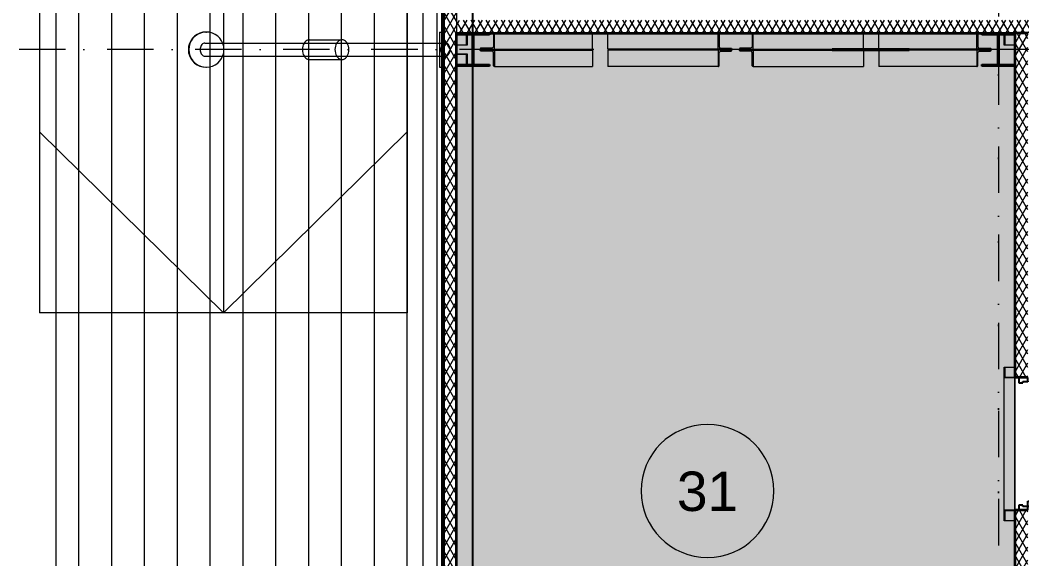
# Model space of a CAD drawing. Header units: millimetres. Extents: x -10605 to 103276, y -15987 to 52426.
# Drawn here: x -3447 to 4179, y 24125 to 28225 of the extents above; entities that cross this region are included whole.
import ezdxf
from ezdxf.enums import TextEntityAlignment as Align

# ---------------------------------------------------------------- set-up
doc = ezdxf.new("R2010")
doc.units = ezdxf.units.MM
doc.header["$MEASUREMENT"] = 0
doc.linetypes.add('Dot & Dashed', pattern=[670.277762, 352.777767, -176.388884, 0, -141.111112])
doc.linetypes.add('Крупный пунктир', pattern=[634.99999, 0, -634.99999])
for name, color, linetype, lineweight in [('0_Ном._пера__200', 7, 'Continuous', 0), ('0_Ном._пера__98', 7, 'Continuous', 25), ('Двери Archicad_Ном._пера__3', 7, 'Continuous', 0), ('Двери Archicad_Ном._пера__97', 7, 'Continuous', 35), ('Двери Archicad_Ном._пера__98', 7, 'Continuous', 25), ('Зоны_Ном._пера__87', 154, 'Continuous', 0), ('Лестницы_Ном._пера__200', 7, 'Continuous', 0), ('Лестницы_Ном._пера__99', 7, 'Continuous', 15), ('Металлический каркас здания_Ном._пера__98', 7, 'Continuous', 25), ('Металлический каркас здания_Ном._пера__99', 7, 'Continuous', 15), ('Оси_Ном._пера__200', 7, 'Continuous', 0), ('Паспорта Зон Archicad_Ном._пера__100', 7, 'Continuous', 9), ('Стены _Ном._пера__200', 7, 'Continuous', 0), ('Стены _Ном._пера__97', 7, 'Continuous', 35), ('Стены _Ном._пера__98', 7, 'Continuous', 25), ('Стены _Ном._пера__99', 7, 'Continuous', 15), ('Фасадные панели_Ном._пера__200', 7, 'Continuous', 0), ('Фасадные панели_Ном._пера__97', 7, 'Continuous', 35)]:
    doc.layers.add(name, color=color, linetype=linetype, lineweight=lineweight)
for name, color, linetype, lineweight, true_color in [('0_Ном._пера__92', 7, 'Continuous', 20, 0xc2e9e9e9), ('Лестницы_Ном._пера__71', 7, 'Continuous', 13, 0xc2331900), ('Стены _Ном._пера__94', 7, 'Continuous', 5, 0xc29f9f9f)]:
    doc.layers.add(name, color=color, linetype=linetype, lineweight=lineweight, true_color=true_color)
for name, color, linetype in [('Двери Archicad', 7, 'Continuous'), ('Зоны', 7, 'Continuous'), ('Лестницы', 7, 'Continuous'), ('Металлический каркас здания', 7, 'Continuous'), ('Оси', 7, 'Continuous'), ('Стены', 7, 'Continuous'), ('Фасадные панели', 7, 'Continuous')]:
    doc.layers.add(name, color=color, linetype=linetype)
doc.styles.add('РЎР“Р•РќР•Р\xa0РР\xa0_РЎРўРР›Р¬_1', font='arial.ttf')
doc.styles.add('РЎР“Р•РќР•Р\xa0РР\xa0_РЎРўРР›Р¬_2', font='ARIALN.TTF')
pattern_1 = [(60, (0, 0), (-43.30127, 25), []), (120, (0, 0), (43.30127, 25), [])]
pattern_2 = [(90, (0, 0), (-60, 0), [])]

# ---------------------------------------------------------------- blocks, each defined once
blk = doc.blocks.new('Перекрытие_1', base_point=(98125, 40125))
at = {"layer": '0_Ном._пера__200', "color": 7, "linetype": 'Continuous', "lineweight": 0, "flags": 128}
blk.add_lwpolyline([(98125, 40125), (51875, 40125), (51875, 29425), (46122.5, 29425), (46122.5, 40125), (-125, 40125), (-125, -125), (46125, -125), (46125, 10574.9), (51875, 10574.9), (51875, -125), (98125, -125)], close=True, dxfattribs=at)
blk = doc.blocks.new('Однопольная Дверь 27')
at = {"layer": 'Двери Archicad_Ном._пера__3', "color": 7, "linetype": 'Continuous', "lineweight": 0}
blk.add_arc((475, 0), 950, 90, 180, dxfattribs=at)
at = {"layer": 'Двери Archicad_Ном._пера__97', "color": 7, "linetype": 'Continuous', "lineweight": 35}
for p, q in [((-505, 0), (-505, -70)), ((-505, 0), (-505, -70)), ((505, 0), (505, -70)), ((505, 0), (505, -70)), ((-505, -70), (-505, -100)), ((505, -70), (505, -100))]:
    blk.add_line(p, q, dxfattribs=at)
at = {"layer": 'Двери Archicad_Ном._пера__98', "color": 7, "linetype": 'Continuous', "lineweight": 25}
for p, q in [((435, 0), (435, 950)), ((435, 950), (475, 950)), ((475, 950), (475, 0)), ((-475, 0), (-505, 0)), ((-505, 0), (-505, -70)), ((-475, -40), (-475, 0)), ((475, 0), (435, 0)), ((505, 0), (475, 0)), ((475, 0), (475, -40)), ((505, -70), (505, 0)), ((-505, -70), (-465, -70)), ((-465, -40), (-475, -40)), ((-465, -70), (-465, -40)), ((475, -40), (465, -40)), ((465, -40), (465, -70)), ((465, -70), (505, -70))]:
    blk.add_line(p, q, dxfattribs=at)
blk = doc.blocks.new('Стена_20', base_point=(4175, 28225))
at = {"layer": 'Стены', "linetype": 'Continuous', "lineweight": 0, "true_color": 0x000000}
h = blk.add_hatch(dxfattribs=at)
h.set_pattern_fill('Batt_Insulation__3_', color=18, style=0, pattern_type=2)
h.set_pattern_definition(pattern_1)
h.paths.add_polyline_path([(4225, 28125), (4125, 28125), (4125, 28115), (4225, 28115)])
h = blk.add_hatch(dxfattribs=at)
h.set_pattern_fill('Batt_Insulation__3_', color=18, style=0, pattern_type=2)
h.set_pattern_definition(pattern_1)
h.paths.add_polyline_path([(4225, 28115), (4125, 28115), (4125, 25505), (4225, 25505)])
h = blk.add_hatch(dxfattribs=at)
h.set_pattern_fill('Batt_Insulation__3_', color=18, style=0, pattern_type=2)
h.set_pattern_definition(pattern_1)
h.paths.add_polyline_path([(4125, 15505), (4225, 15505), (4225, 24495), (4125, 24495)])
at = {"layer": 'Стены _Ном._пера__97', "color": 7, "linetype": 'Continuous', "lineweight": 35}
for p, q in [((4155, 25505), (4125, 25505)), ((4225, 25505), (4155, 25505)), ((4155, 24495), (4125, 24495)), ((4225, 24495), (4155, 24495))]:
    blk.add_line(p, q, dxfattribs=at)
at = {"layer": 'Стены _Ном._пера__97', "color": 7, "linetype": 'Continuous', "lineweight": 35, "flags": 128}
for points in [[(4225, 28125), (4125, 28125)], [(4125, 28115), (4125, 25505)], [(4125, 24495), (4125, 20050)]]:
    blk.add_lwpolyline(points, dxfattribs=at)
at = {"layer": 'Двери Archicad', "color": 7, "linetype": 'Continuous', "lineweight": 50, "zscale": 1000, "rotation": 270}
blk.add_blockref('Однопольная Дверь 27', (4225, 25000), dxfattribs=at)
blk = doc.blocks.new('Конструктор Кровли 27')
at = {"layer": '0_Ном._пера__92', "color": 254, "linetype": 'Continuous', "lineweight": 20, "true_color": 0xe9e9e9, "flags": 128}
blk.add_lwpolyline([(0, 46122.5), (0, 0), (40000, 0), (40000, 46125), (29425.1, 46125), (29425.1, 51875), (40000, 51875), (40000, 98000), (0, 98000), (0, 51875), (10575, 51875), (10575, 46122.5)], close=True, dxfattribs=at)
blk = doc.blocks.new('Колонна SHS ГК 27')
at = {"layer": 'Металлический каркас здания_Ном._пера__99', "linetype": 'Continuous', "lineweight": 0, "true_color": 0xffffff}
h = blk.add_hatch(dxfattribs=at)
h.set_pattern_fill('Barabбs_tйglakц_бllу', style=0, pattern_type=2)
h.set_pattern_definition(pattern_2)
h.paths.add_polyline_path([(-40, -40), (40, -40), (40, 40), (-40, 40)])
h.paths.add_polyline_path([(-36.4, -36.4), (-36.4, 36.4), (36.4, 36.4), (36.4, -36.4)], flags=0)
at = {"layer": 'Металлический каркас здания_Ном._пера__99', "color": 7, "linetype": 'Continuous', "lineweight": 15}
for p, q in [((40, 40), (-40, 40)), ((-40, 40), (-40, -40)), ((-36.4, -36.4), (-36.4, 36.4)), ((-36.4, 36.4), (36.4, 36.4)), ((36.4, 36.4), (36.4, -36.4)), ((40, -40), (40, 40)), ((-40, -40), (40, -40)), ((36.4, -36.4), (-36.4, -36.4))]:
    blk.add_line(p, q, dxfattribs=at)
blk = doc.blocks.new('Труба Квадратного Сечения ГК SHS 27')
at = {"layer": 'Металлический каркас здания_Ном._пера__99', "color": 7, "linetype": 'Continuous', "lineweight": 15}
for p, q in [((505, 40), (0, 40)), ((0, 40), (0, 0)), ((0, 0), (0, -40)), ((1010, 40), (505, 40)), ((1010, 0), (1010, 40)), ((1010, -40), (1010, 0)), ((0, -40), (505, -40)), ((505, -40), (1010, -40))]:
    blk.add_line(p, q, dxfattribs=at)
blk = doc.blocks.new('Техническое помещение_31_31', base_point=(1930.1, 24467.4))
at = {"layer": 'Зоны_Ном._пера__87', "linetype": 'Continuous', "lineweight": 0, "true_color": 0x001020}
blk.add_hatch(color=168, dxfattribs=at).paths.add_polyline_path([(-125, 28125), (-125, 20050), (4125, 20050), (4125, 28125)])
at = {"layer": 'Паспорта Зон Archicad_Ном._пера__100', "color": 7, "linetype": 'Continuous', "lineweight": 9}
blk.add_line((2898, 20293.6), (3927.6, 20293.6), dxfattribs=at)
for start, end in [(0, 180), (180, 0)]:
    blk.add_arc((1785.9, 24642.4), 505.7, start, end, dxfattribs=at)
at = {"layer": 'Паспорта Зон Archicad_Ном._пера__100', "color": 7, "lineweight": 9, "style": 'РЎР“Р•РќР•Р\xa0РР\xa0_РЎРўРР›Р¬_1'}
for tag, p in [('ROOM_NUMBER', (1785.9, 24639.8)), ('ROOM_AREA', (3412.8, 20493))]:
    blk.add_attdef(tag, text='', height=300, dxfattribs=at).set_placement(p, align=Align.MIDDLE_CENTER)
blk = doc.blocks.new('Морф_14')
at = {"layer": 'Стены _Ном._пера__98', "color": 7, "linetype": 'Continuous', "lineweight": 25, "flags": 128}
for points in [[(2734.4, 28003.7), (2734.4, 27996)], [(3320.9, 28003.7), (2734.4, 28003.7)], [(2734.4, 27996), (3320.9, 27996)], [(3320.9, 27996), (3320.9, 28003.7)]]:
    blk.add_lwpolyline(points, dxfattribs=at)
blk = doc.blocks.new('Стена_64', base_point=(-225, 33997.5))
at = {"layer": 'Фасадные панели_Ном._пера__200', "color": 7, "linetype": 'Continuous', "lineweight": 0, "flags": 128}
for points in [[(-235, 33997.5), (-235, 28002.5)], [(-225, 33997.5), (-235, 33997.5)], [(-225, 28002.5), (-225, 33997.5)], [(-235, 28002.5), (-225, 28002.5)]]:
    blk.add_lwpolyline(points, dxfattribs=at)
blk = doc.blocks.new('Стена_65', base_point=(-225, 33997.5))
at = {"layer": 'Фасадные панели', "linetype": 'Continuous', "lineweight": 0, "true_color": 0xffffff}
blk.add_hatch(color=7, dxfattribs=at).paths.add_polyline_path([(-235, 33997.5), (-235, 28002.5), (-225, 28002.5), (-225, 33997.5)])
at = {"layer": 'Фасадные панели_Ном._пера__97', "color": 7, "linetype": 'Continuous', "lineweight": 35, "flags": 128}
for points in [[(-235, 33997.5), (-235, 28002.5)], [(-225, 33997.5), (-235, 33997.5)], [(-225, 28002.5), (-225, 33997.5)], [(-235, 28002.5), (-225, 28002.5)]]:
    blk.add_lwpolyline(points, dxfattribs=at)
blk = doc.blocks.new('Стена_66', base_point=(-225, 22002.5))
at = {"layer": 'Фасадные панели_Ном._пера__200', "color": 7, "linetype": 'Continuous', "lineweight": 0, "flags": 128}
for points in [[(-225, 27997.5), (-235, 27997.5)], [(-235, 27997.5), (-235, 22002.5)], [(-225, 22002.5), (-225, 27997.5)], [(-235, 22002.5), (-225, 22002.5)]]:
    blk.add_lwpolyline(points, dxfattribs=at)
blk = doc.blocks.new('Стена_67', base_point=(-225, 22002.5))
at = {"layer": 'Фасадные панели', "linetype": 'Continuous', "lineweight": 0, "true_color": 0xffffff}
blk.add_hatch(color=7, dxfattribs=at).paths.add_polyline_path([(-225, 22002.5), (-225, 27997.5), (-235, 27997.5), (-235, 22002.5)])
at = {"layer": 'Фасадные панели_Ном._пера__97', "color": 7, "linetype": 'Continuous', "lineweight": 35, "flags": 128}
for points in [[(-225, 27997.5), (-235, 27997.5)], [(-235, 27997.5), (-235, 22002.5)], [(-225, 22002.5), (-225, 27997.5)], [(-235, 22002.5), (-225, 22002.5)]]:
    blk.add_lwpolyline(points, dxfattribs=at)
blk = doc.blocks.new('Стена_90', base_point=(46125, 28225))
at = {"layer": 'Стены', "linetype": 'Continuous', "lineweight": 0, "true_color": 0x000000}
h = blk.add_hatch(dxfattribs=at)
h.set_pattern_fill('Batt_Insulation__3_', color=18, style=0, pattern_type=2)
h.set_pattern_definition(pattern_1)
h.paths.add_polyline_path([(-125, 28125), (6495, 28125), (6495, 28225), (-125, 28225)])
at = {"layer": 'Стены _Ном._пера__97', "color": 7, "linetype": 'Continuous', "lineweight": 35, "flags": 128}
blk.add_lwpolyline([(-125, 28125), (4125, 28125)], dxfattribs=at)
blk = doc.blocks.new('Колонна Универсальная 27')
at = {"layer": 'Металлический каркас здания_Ном._пера__98', "linetype": 'Continuous', "lineweight": 0, "true_color": 0xffffff}
h = blk.add_hatch(dxfattribs=at)
h.set_pattern_fill('Barabбs_tйglakц_бllу', style=0, pattern_type=2)
h.set_pattern_definition(pattern_2)
h.paths.add_polyline_path([(-125, -125), (125, -125), (125, -113), (4, -113), (4, 113), (125, 113), (125, 125), (-125, 125), (-125, 113), (-4, 113), (-4, -113), (-125, -113)])
at = {"layer": 'Металлический каркас здания_Ном._пера__98', "color": 7, "linetype": 'Continuous', "lineweight": 25}
for p, q in [((125, 125), (-125, 125)), ((-125, 125), (-125, 113)), ((-125, 113), (-4, 113)), ((-4, 113), (-4, -113)), ((4, -113), (4, 113)), ((4, 113), (125, 113)), ((125, 113), (125, 125)), ((-4, -113), (-125, -113)), ((-125, -113), (-125, -125)), ((-125, -125), (125, -125)), ((125, -113), (4, -113)), ((125, -125), (125, -113))]:
    blk.add_line(p, q, dxfattribs=at)
blk = doc.blocks.new('Двутавp К 26020-83 27_4')
at = {"layer": 'Металлический каркас здания_Ном._пера__98', "color": 7, "linetype": 'Крупный пунктир', "lineweight": 25}
blk.add_line((0, 0), (39750, 0), dxfattribs=at)
blk = doc.blocks.new('Стандартный Маркер Сетки_3')
at = {"layer": 'Оси_Ном._пера__200', "color": 7, "linetype": 'Dot & Dashed', "lineweight": 0}
blk.add_line((0, 0), (107930.4, 0), dxfattribs=at)
at = {"layer": 'Оси_Ном._пера__200', "color": 7, "lineweight": 0, "style": 'РЎР“Р•РќР•Р\xa0РР\xa0_РЎРўРР›Р¬_1'}
blk.add_attdef('AC_MarkerText_1', text='', height=300, dxfattribs=at).set_placement((108330.4, 150), align=Align.TOP_CENTER)
blk = doc.blocks.new('Морф_75')
at = {"layer": 'Металлический каркас здания_Ном._пера__99', "color": 7, "linetype": 'Continuous', "lineweight": 15, "flags": 128}
for points in [[(1867.4, 27996), (1026.8, 27996)], [(1026.8, 27996), (1026.8, 27871)], [(1867.4, 27996), (1867.4, 27871)], [(1970.9, 27996), (1867.4, 27996)], [(1969.3, 27989.9), (1970.9, 27994.5), (1970.9, 27996)], [(1872.4, 27872.9), (1874, 27877.5), (1874, 27975), (1877.2, 27984.2)], [(1877.2, 27984.2), (1884.8, 27988), (1965.5, 27988), (1969.3, 27989.9)], [(1867.4, 27871), (1026.8, 27871)], [(1867.4, 27871), (1868.6, 27871), (1872.4, 27872.9)]]:
    blk.add_lwpolyline(points, dxfattribs=at)
blk = doc.blocks.new('Морф_76')
at = {"layer": 'Металлический каркас здания_Ном._пера__99', "color": 7, "linetype": 'Continuous', "lineweight": 15, "flags": 128}
for points in [[(57.7, 27989.9), (56.1, 27994.5), (56.1, 27996)], [(56.1, 27996), (163.3, 27996)], [(163.3, 27996), (909.8, 27996)], [(163.3, 27996), (163.3, 27871)], [(909.8, 27996), (909.8, 27871)], [(153.2, 27984.2), (145.3, 27988), (61.7, 27988), (57.7, 27989.9)], [(158.1, 27872.9), (156.4, 27877.5), (156.4, 27975), (153.2, 27984.2)], [(163.3, 27871), (162, 27871), (158.1, 27872.9)], [(163.3, 27871), (909.8, 27871)]]:
    blk.add_lwpolyline(points, dxfattribs=at)
blk = doc.blocks.new('Морф_77')
at = {"layer": 'Металлический каркас здания_Ном._пера__99', "color": 7, "linetype": 'Continuous', "lineweight": 15, "flags": 128}
for points in [[(1026.8, 28004), (1026.8, 28129)], [(1867.4, 28129), (1026.8, 28129)], [(1867.4, 28004), (1867.4, 28129)], [(1867.4, 28129), (1868.6, 28129), (1872.4, 28127.1)], [(1872.4, 28127.1), (1874, 28122.5), (1874, 28025), (1877.2, 28015.8)], [(1867.4, 28004), (1026.8, 28004)], [(1970.9, 28004), (1867.4, 28004)], [(1877.2, 28015.8), (1884.8, 28012), (1965.5, 28012), (1969.3, 28010.1)], [(1969.3, 28010.1), (1970.9, 28005.5), (1970.9, 28004)]]:
    blk.add_lwpolyline(points, dxfattribs=at)
blk = doc.blocks.new('Морф_78')
at = {"layer": 'Металлический каркас здания_Ном._пера__99', "color": 7, "linetype": 'Continuous', "lineweight": 15, "flags": 128}
for points in [[(158.1, 28127.1), (156.4, 28122.5), (156.4, 28025), (153.2, 28015.8)], [(163.3, 28129), (162, 28129), (158.1, 28127.1)], [(163.3, 28004), (163.3, 28129)], [(163.3, 28129), (909.8, 28129)], [(909.8, 28004), (909.8, 28129)], [(57.7, 28010.1), (56.1, 28005.5), (56.1, 28004)], [(56.1, 28004), (163.3, 28004)], [(153.2, 28015.8), (145.3, 28012), (61.7, 28012), (57.7, 28010.1)], [(163.3, 28004), (909.8, 28004)]]:
    blk.add_lwpolyline(points, dxfattribs=at)
blk = doc.blocks.new('Морф_79')
at = {"layer": 'Металлический каркас здания_Ном._пера__99', "color": 7, "linetype": 'Continuous', "lineweight": 15, "flags": 128}
for points in [[(2029.1, 27996), (2132.6, 27996)], [(2030.7, 27989.9), (2029.1, 27994.5), (2029.1, 27996)], [(2132.6, 27996), (2973.2, 27996)], [(2132.6, 27996), (2132.6, 27871)], [(2973.2, 27996), (2973.2, 27871)], [(2122.8, 27984.2), (2115.2, 27988), (2034.5, 27988), (2030.7, 27989.9)], [(2127.6, 27872.9), (2126, 27877.5), (2126, 27975), (2122.8, 27984.2)], [(2132.6, 27871), (2131.4, 27871), (2127.6, 27872.9)], [(2132.6, 27871), (2973.2, 27871)]]:
    blk.add_lwpolyline(points, dxfattribs=at)
blk = doc.blocks.new('Морф_80')
at = {"layer": 'Металлический каркас здания_Ном._пера__99', "color": 7, "linetype": 'Continuous', "lineweight": 15, "flags": 128}
for points in [[(3836.7, 27996), (3090.2, 27996)], [(3090.2, 27996), (3090.2, 27871)], [(3943.9, 27996), (3836.7, 27996)], [(3836.7, 27996), (3836.7, 27871)], [(3942.3, 27989.9), (3943.9, 27994.5), (3943.9, 27996)], [(3841.9, 27872.9), (3843.6, 27877.5), (3843.6, 27975), (3846.8, 27984.2)], [(3846.8, 27984.2), (3854.7, 27988), (3938.3, 27988), (3942.3, 27989.9)], [(3836.7, 27871), (3090.2, 27871)], [(3836.7, 27871), (3838, 27871), (3841.9, 27872.9)]]:
    blk.add_lwpolyline(points, dxfattribs=at)
blk = doc.blocks.new('Морф_81')
at = {"layer": 'Металлический каркас здания_Ном._пера__99', "color": 7, "linetype": 'Continuous', "lineweight": 15, "flags": 128}
for points in [[(2127.6, 28127.1), (2126, 28122.5), (2126, 28025), (2122.8, 28015.8)], [(2132.6, 28129), (2131.4, 28129), (2127.6, 28127.1)], [(2132.6, 28004), (2132.6, 28129)], [(2132.6, 28129), (2973.2, 28129)], [(2973.2, 28004), (2973.2, 28129)], [(2030.7, 28010.1), (2029.1, 28005.5), (2029.1, 28004)], [(2029.1, 28004), (2132.6, 28004)], [(2122.8, 28015.8), (2115.2, 28012), (2034.5, 28012), (2030.7, 28010.1)], [(2132.6, 28004), (2973.2, 28004)]]:
    blk.add_lwpolyline(points, dxfattribs=at)
blk = doc.blocks.new('Морф_82')
at = {"layer": 'Металлический каркас здания_Ном._пера__99', "color": 7, "linetype": 'Continuous', "lineweight": 15, "flags": 128}
for points in [[(3090.2, 28004), (3090.2, 28129)], [(3836.7, 28129), (3090.2, 28129)], [(3836.7, 28129), (3838, 28129), (3841.9, 28127.1)], [(3836.7, 28004), (3836.7, 28129)], [(3841.9, 28127.1), (3843.6, 28122.5), (3843.6, 28025), (3846.8, 28015.8)], [(3836.7, 28004), (3090.2, 28004)], [(3943.9, 28004), (3836.7, 28004)], [(3846.8, 28015.8), (3854.7, 28012), (3938.3, 28012), (3942.3, 28010.1)], [(3942.3, 28010.1), (3943.9, 28005.5), (3943.9, 28004)]]:
    blk.add_lwpolyline(points, dxfattribs=at)
blk = doc.blocks.new('Стена_99', base_point=(-125, -125))
at = {"layer": 'Стены', "linetype": 'Continuous', "lineweight": 0, "true_color": 0x000000}
h = blk.add_hatch(dxfattribs=at)
h.set_pattern_fill('Batt_Insulation__3_', color=18, style=0, pattern_type=2)
h.set_pattern_definition(pattern_1)
h.paths.add_polyline_path([(-125, 20060), (-125, 40125), (-225, 40125), (-225, 20060)])
at = {"layer": 'Стены _Ном._пера__97', "color": 7, "linetype": 'Continuous', "lineweight": 35, "flags": 128}
for points in [[(-225, 40225), (-225, -125)], [(-125, 20060), (-125, 28125)]]:
    blk.add_lwpolyline(points, dxfattribs=at)
blk = doc.blocks.new('Стена_101', base_point=(-235, 34200))
at = {"layer": 'Стены _Ном._пера__200', "color": 7, "linetype": 'Continuous', "lineweight": 0}
blk.add_line((-236, 5800), (-236, 34200), dxfattribs=at)
at = {"layer": 'Стены _Ном._пера__200', "color": 7, "linetype": 'Continuous', "lineweight": 0, "flags": 128}
for points in [[(-275.3, 34200), (-275.3, 5800)], [(-235, 5700), (-235, 34200)]]:
    blk.add_lwpolyline(points, dxfattribs=at)
blk = doc.blocks.new('Крыша_1', base_point=(0, 0))
at = {"layer": '0_Ном._пера__98', "color": 7, "linetype": 'Continuous', "lineweight": 25, "flags": 128}
blk.add_lwpolyline([(0, 0), (0, 40000)], dxfattribs=at)
blk = doc.blocks.new('Стандартный Маркер Сетки_4')
at = {"layer": 'Оси_Ном._пера__200', "color": 7, "linetype": 'Dot & Dashed', "lineweight": 0}
blk.add_line((0, 0), (55187, 0), dxfattribs=at)
at = {"layer": 'Оси_Ном._пера__200', "color": 7, "lineweight": 0, "style": 'РЎР“Р•РќР•Р\xa0РР\xa0_РЎРўРР›Р¬_1'}
blk.add_attdef('AC_MarkerText_1', text='', height=300, rotation=90, dxfattribs=at).set_placement((55368.5, -68.6), align=Align.TOP_CENTER)
blk = doc.blocks.new('Пандус Прямой 27_5')
at = {"layer": 'Лестницы_Ном._пера__71', "color": 28, "linetype": 'Continuous', "lineweight": 13, "true_color": 0x331900}
for p, q in [((9000, 0), (7623.1, 1400)), ((0, 0), (9000, 0)), ((7623.1, -1400), (9000, 0))]:
    blk.add_line(p, q, dxfattribs=at)
at = {"layer": 'Лестницы_Ном._пера__99', "color": 7, "linetype": 'Continuous', "lineweight": 15}
for p, q in [((0, 1400), (9000, 1400)), ((9000, -1400), (9000, 1400)), ((0, -1400), (9000, -1400))]:
    blk.add_line(p, q, dxfattribs=at)
at = {"layer": 'Лестницы_Ном._пера__200', "color": 7, "lineweight": 0, "style": 'РЎР“Р•РќР•Р\xa0РР\xa0_РЎРўРР›Р¬_2'}
blk.add_attdef('ac_bottomlevel', text='', height=300, dxfattribs=at).set_placement((4500, 159.5), align=Align.MIDDLE_CENTER)
blk = doc.blocks.new('Лист Профилированный 27_2')
at = {"layer": 'Стены _Ном._пера__94', "linetype": 'Continuous', "lineweight": 5, "true_color": 0x9f9f9f}
h = blk.add_hatch(dxfattribs=at)
h.set_pattern_fill('Plank_Floor', color=253, style=0, pattern_type=2)
h.set_pattern_definition([(0, (0, 0), (0, 250), [])])
h.paths.add_polyline_path([(0, 199.7), (0, 0), (28400, 0), (28400, 199.7), (28400, 2595.3), (28400, 2795), (0, 2795), (0, 2595.3)])
at = {"layer": 'Стены _Ном._пера__99', "color": 7, "linetype": 'Continuous', "lineweight": 15, "flags": 128}
blk.add_lwpolyline([(0, 199.7), (0, 0), (28400, 0), (28400, 199.7), (28400, 2595.3), (28400, 2795), (0, 2795), (0, 2595.3)], close=True, dxfattribs=at)
blk = doc.blocks.new('Цилиндр 27')
at = {"layer": 'Стены _Ном._пера__200', "color": 7, "linetype": 'Continuous', "lineweight": 0}
for p, q in [((-34.8, 8.7), (-35.4, 0)), ((-35.4, 0), (-34.8, -8.7)), ((-33.2, 17.1), (-34.8, 8.7)), ((-30.6, 25), (-33.2, 17.1)), ((-27.1, 32.1), (-30.6, 25)), ((-22.7, 38.3), (-27.1, 32.1)), ((-17.7, 43.3), (-22.7, 38.3)), ((-12.1, 47), (-17.7, 43.3)), ((-6.1, 49.2), (-12.1, 47)), ((0, 50), (-6.1, 49.2)), ((0, 50), (1831.3, 50)), ((1796.5, 8.7), (1795.9, 0)), ((1795.9, 0), (1796.5, -8.7)), ((1798.1, 17.1), (1796.5, 8.7)), ((1800.7, 25), (1798.1, 17.1)), ((1804.2, 32.1), (1800.7, 25)), ((1808.6, 38.3), (1804.2, 32.1)), ((1813.6, 43.3), (1808.6, 38.3)), ((1819.2, 47), (1813.6, 43.3)), ((1825.1, 49.2), (1819.2, 47)), ((1831.3, 50), (1825.1, 49.2)), ((1837.4, 49.2), (1831.3, 50)), ((1843.4, 47), (1837.4, 49.2)), ((1849, 43.3), (1843.4, 47)), ((1854, 38.3), (1849, 43.3)), ((1858.4, 32.1), (1854, 38.3)), ((1861.9, 25), (1858.4, 32.1)), ((1864.5, 17.1), (1861.9, 25)), ((1866.1, 8.7), (1864.5, 17.1)), ((1866.6, 0), (1866.1, 8.7)), ((1866.1, -8.7), (1866.6, 0)), ((-34.8, -8.7), (-33.2, -17.1)), ((-33.2, -17.1), (-30.6, -25)), ((-30.6, -25), (-27.1, -32.1)), ((-27.1, -32.1), (-22.7, -38.3)), ((-22.7, -38.3), (-17.7, -43.3)), ((-17.7, -43.3), (-12.1, -47)), ((-12.1, -47), (-6.1, -49.2)), ((-6.1, -49.2), (0, -50)), ((0, -50), (1831.3, -50)), ((1796.5, -8.7), (1798.1, -17.1)), ((1798.1, -17.1), (1800.7, -25)), ((1800.7, -25), (1804.2, -32.1)), ((1804.2, -32.1), (1808.6, -38.3)), ((1808.6, -38.3), (1813.6, -43.3)), ((1813.6, -43.3), (1819.2, -47)), ((1819.2, -47), (1825.1, -49.2)), ((1825.1, -49.2), (1831.3, -50)), ((1831.3, -50), (1837.4, -49.2)), ((1837.4, -49.2), (1843.4, -47)), ((1843.4, -47), (1849, -43.3)), ((1849, -43.3), (1854, -38.3)), ((1854, -38.3), (1858.4, -32.1)), ((1858.4, -32.1), (1861.9, -25)), ((1861.9, -25), (1864.5, -17.1)), ((1864.5, -17.1), (1866.1, -8.7))]:
    blk.add_line(p, q, dxfattribs=at)
blk = doc.blocks.new('Цилиндр 27_2')
at = {"layer": 'Стены _Ном._пера__200', "color": 7, "linetype": 'Continuous', "lineweight": 0}
for p, q in [((-102.4, 86), (-115.7, 66.9)), ((-98.9, 86), (-112.2, 66.9)), ((-85.9, 102.5), (-102.4, 86)), ((-82.4, 102.5), (-98.9, 86)), ((-66.8, 115.9), (-85.9, 102.5)), ((-63.3, 115.9), (-82.4, 102.5)), ((-45.7, 125.7), (-66.8, 115.9)), ((-42.2, 125.7), (-63.3, 115.9)), ((-23.2, 131.8), (-45.7, 125.7)), ((-19.7, 131.8), (-42.2, 125.7)), ((0, 133.8), (-23.2, 131.8)), ((3.5, 133.8), (-19.7, 131.8)), ((0, 133.8), (3.5, 133.8)), ((26.7, 131.8), (3.5, 133.8)), ((49.2, 125.7), (26.7, 131.8)), ((70.3, 115.9), (49.2, 125.7)), ((89.4, 102.5), (70.3, 115.9)), ((105.8, 86), (89.4, 102.5)), ((119.2, 66.9), (105.8, 86)), ((-131.6, 23.2), (-133.6, 0)), ((-125.6, 45.8), (-131.6, 23.2)), ((-128.1, 23.2), (-130.1, 0)), ((-122.1, 45.8), (-128.1, 23.2)), ((-115.7, 66.9), (-125.6, 45.8)), ((-112.2, 66.9), (-122.1, 45.8)), ((129, 45.8), (119.2, 66.9)), ((135.1, 23.2), (129, 45.8)), ((137.1, 0), (135.1, 23.2)), ((135.1, -23.2), (137.1, 0)), ((-133.6, 0), (-131.6, -23.2)), ((-131.6, -23.2), (-125.6, -45.8)), ((-130.1, 0), (-128.1, -23.2)), ((-128.1, -23.2), (-122.1, -45.8)), ((-125.6, -45.8), (-115.7, -66.9)), ((-122.1, -45.8), (-112.2, -66.9)), ((-115.7, -66.9), (-102.4, -86)), ((-112.2, -66.9), (-98.9, -86)), ((105.8, -86), (119.2, -66.9)), ((119.2, -66.9), (129, -45.8)), ((129, -45.8), (135.1, -23.2)), ((-102.4, -86), (-85.9, -102.5)), ((-98.9, -86), (-82.4, -102.5)), ((-85.9, -102.5), (-66.8, -115.9)), ((-82.4, -102.5), (-63.3, -115.9)), ((-66.8, -115.9), (-45.7, -125.7)), ((-63.3, -115.9), (-42.2, -125.7)), ((-45.7, -125.7), (-23.2, -131.8)), ((-42.2, -125.7), (-19.7, -131.8)), ((-23.2, -131.8), (0, -133.8)), ((-19.7, -131.8), (3.5, -133.8)), ((0, -133.8), (3.5, -133.8)), ((3.5, -133.8), (26.7, -131.8)), ((26.7, -131.8), (49.2, -125.7)), ((49.2, -125.7), (70.3, -115.9)), ((70.3, -115.9), (89.4, -102.5)), ((89.4, -102.5), (105.8, -86))]:
    blk.add_line(p, q, dxfattribs=at)
blk = doc.blocks.new('Цилиндр 27_3')
at = {"layer": 'Стены _Ном._пера__200', "color": 7, "linetype": 'Continuous', "lineweight": 0}
for p, q in [((0, 133.8), (0, 131.8)), ((0, 133.8), (30.1, 133.8)), ((0, 131.8), (0, 125.7)), ((0, 125.7), (0, 115.9)), ((0, 115.9), (0, 102.5)), ((0, 102.5), (0, 86)), ((0, 86), (0, 66.9)), ((30.1, 133.8), (30.1, 131.8)), ((30.1, 131.8), (30.1, 125.7)), ((30.1, 125.7), (30.1, 115.9)), ((30.1, 115.9), (30.1, 102.5)), ((30.1, 102.5), (30.1, 86)), ((30.1, 86), (30.1, 66.9)), ((0, 66.9), (0, 45.8)), ((0, 45.8), (0, 23.2)), ((0, 23.2), (0, 0)), ((0, 0), (0, -23.2)), ((30.1, 66.9), (30.1, 45.8)), ((30.1, 45.8), (30.1, 23.2)), ((30.1, 23.2), (30.1, 0)), ((30.1, 0), (30.1, -23.2)), ((0, -23.2), (0, -45.8)), ((0, -45.8), (0, -66.9)), ((0, -66.9), (0, -86)), ((30.1, -23.2), (30.1, -45.8)), ((30.1, -45.8), (30.1, -66.9)), ((30.1, -66.9), (30.1, -86)), ((0, -86), (0, -102.5)), ((0, -102.5), (0, -115.9)), ((0, -115.9), (0, -125.7)), ((0, -125.7), (0, -131.8)), ((0, -131.8), (0, -133.8)), ((0, -133.8), (30.1, -133.8)), ((30.1, -86), (30.1, -102.5)), ((30.1, -102.5), (30.1, -115.9)), ((30.1, -115.9), (30.1, -125.7)), ((30.1, -125.7), (30.1, -131.8)), ((30.1, -131.8), (30.1, -133.8))]:
    blk.add_line(p, q, dxfattribs=at)
blk = doc.blocks.new('Цилиндр 27_4')
at = {"layer": 'Стены _Ном._пера__200', "color": 7, "linetype": 'Continuous', "lineweight": 0}
for p, q in [((-52.2, 13), (-53, 0)), ((-53, 0), (-52.2, -13)), ((-49.8, 25.7), (-52.2, 13)), ((-45.9, 37.5), (-49.8, 25.7)), ((-40.6, 48.2), (-45.9, 37.5)), ((-34.1, 57.5), (-40.6, 48.2)), ((-26.5, 65), (-34.1, 57.5)), ((-18.1, 70.5), (-26.5, 65)), ((-9.2, 73.9), (-18.1, 70.5)), ((0, 75), (-9.2, 73.9)), ((0, 75), (248.2, 75)), ((196, 13), (195.2, 0)), ((195.2, 0), (196, -13)), ((198.4, 25.7), (196, 13)), ((202.3, 37.5), (198.4, 25.7)), ((207.6, 48.2), (202.3, 37.5)), ((214.1, 57.5), (207.6, 48.2)), ((221.7, 65), (214.1, 57.5)), ((230.1, 70.5), (221.7, 65)), ((239, 73.9), (230.1, 70.5)), ((248.2, 75), (239, 73.9)), ((257.4, 73.9), (248.2, 75)), ((266.4, 70.5), (257.4, 73.9)), ((274.7, 65), (266.4, 70.5)), ((282.3, 57.5), (274.7, 65)), ((288.9, 48.2), (282.3, 57.5)), ((294.2, 37.5), (288.9, 48.2)), ((298.1, 25.7), (294.2, 37.5)), ((300.5, 13), (298.1, 25.7)), ((301.3, 0), (300.5, 13)), ((300.5, -13), (301.3, 0)), ((-52.2, -13), (-49.8, -25.7)), ((-49.8, -25.7), (-45.9, -37.5)), ((-45.9, -37.5), (-40.6, -48.2)), ((-40.6, -48.2), (-34.1, -57.5)), ((-34.1, -57.5), (-26.5, -65)), ((-26.5, -65), (-18.1, -70.5)), ((-18.1, -70.5), (-9.2, -73.9)), ((-9.2, -73.9), (0, -75)), ((0, -75), (248.2, -75)), ((196, -13), (198.4, -25.7)), ((198.4, -25.7), (202.3, -37.5)), ((202.3, -37.5), (207.6, -48.2)), ((207.6, -48.2), (214.1, -57.5)), ((214.1, -57.5), (221.7, -65)), ((221.7, -65), (230.1, -70.5)), ((230.1, -70.5), (239, -73.9)), ((239, -73.9), (248.2, -75)), ((248.2, -75), (257.4, -73.9)), ((257.4, -73.9), (266.4, -70.5)), ((266.4, -70.5), (274.7, -65)), ((274.7, -65), (282.3, -57.5)), ((282.3, -57.5), (288.9, -48.2)), ((288.9, -48.2), (294.2, -37.5)), ((294.2, -37.5), (298.1, -25.7)), ((298.1, -25.7), (300.5, -13))]:
    blk.add_line(p, q, dxfattribs=at)

msp = doc.modelspace()

# ---------------------------------------------------------------- linework, layer by layer
at = {"layer": 'Зоны_Ном._пера__87', "color": 154, "linetype": 'Continuous', "lineweight": 0, "flags": 128}
msp.add_lwpolyline([(-125, 28125.00002), (-125, 20050.00002), (4125, 20050.00002), (4125, 28125.00002)], close=True, dxfattribs=at)

# ---------------------------------------------------------------- block references
at = {"color": 7, "linetype": 'Continuous', "lineweight": 0}
msp.add_blockref('Перекрытие_1', (98125.00021, 40125.00012), dxfattribs=at)
at = {"color": 8, "linetype": 'Continuous', "lineweight": 0, "true_color": 0x747474, "zscale": 1000, "rotation": 270}
msp.add_blockref('Конструктор Кровли 27', (0, 40000.00005), dxfattribs=at)
at = {"color": 7, "linetype": 'Continuous', "lineweight": 25}
msp.add_blockref('Крыша_1', (0, 0), dxfattribs=at)
at = {"layer": 'Зоны', "color": 7, "linetype": 'Continuous', "lineweight": 9}
msp.add_blockref('Техническое помещение_31_31', (1930.11457, 24467.42397), dxfattribs=at).add_auto_attribs({'ROOM_NUMBER': '31', 'ROOM_AREA': '34,32'})
at = {"layer": 'Лестницы', "color": 7, "linetype": 'Continuous', "lineweight": 15, "xscale": -1, "zscale": 1000, "rotation": 90}
msp.add_blockref('Пандус Прямой 27_5', (-1899.53418, 34998.5103), dxfattribs=at)
at = {"layer": 'Металлический каркас здания', "color": 7, "linetype": 'Continuous', "lineweight": 9, "xscale": -1, "zscale": 1000, "rotation": 90}
for p in [(0, 39875.00005), (4000, 39875.00005)]:
    msp.add_blockref('Двутавp К 26020-83 27_4', p, dxfattribs=at)
at = {"layer": 'Металлический каркас здания', "linetype": 'Continuous', "lineweight": 0}
for name in ['Морф_78', 'Морф_77', 'Морф_81', 'Морф_82', 'Морф_76', 'Морф_75', 'Морф_79', 'Морф_80']:
    msp.add_blockref(name, (0, 0), dxfattribs=at)
at = {"layer": 'Металлический каркас здания_Ном._пера__98', "color": 7, "linetype": 'Continuous', "lineweight": 25, "xscale": -1, "zscale": 1000}
for p in [(-0.02444, 28000.00005), (4000, 28000.00005)]:
    msp.add_blockref('Колонна Универсальная 27', p, dxfattribs=at)
at = {"layer": 'Металлический каркас здания_Ном._пера__99', "color": 7, "linetype": 'Continuous', "lineweight": 15, "xscale": -1, "zscale": 1000}
for p in [(-85, 28073.00005), (4085, 28073.00005), (-85, 27927.00005)]:
    msp.add_blockref('Колонна SHS ГК 27', p, dxfattribs=at)
at = {"layer": 'Металлический каркас здания_Ном._пера__99', "color": 7, "linetype": 'Continuous', "lineweight": 15, "xscale": -1, "zscale": 1000, "rotation": 270}
for name, p in [('Колонна SHS ГК 27', (4085, 25545.00008)), ('Труба Квадратного Сечения ГК SHS 27', (4085, 24495.00008)), ('Колонна SHS ГК 27', (4085, 24455.00008))]:
    msp.add_blockref(name, p, dxfattribs=at)
at = {"layer": 'Оси', "color": 8, "linetype": 'Continuous', "lineweight": 0, "true_color": 0x747474, "zscale": 1000, "rotation": 270}
for p in [(0, 40000.00005), (4000, 40000.00005)]:
    msp.add_blockref('Стандартный Маркер Сетки_4', p, dxfattribs=at)
at = {"layer": 'Оси', "color": 8, "linetype": 'Continuous', "lineweight": 0, "true_color": 0x747474, "xscale": -1, "zscale": 1000}
msp.add_blockref('Стандартный Маркер Сетки_3', (98125, 28000.00005), dxfattribs=at)
at = {"layer": 'Стены', "color": 7, "lineweight": 35}
for name, p in [('Стена_99', (-125, -124.99993)), ('Стена_90', (46125.00014, 28225.00005)), ('Стена_20', (4175, 28225.00005))]:
    msp.add_blockref(name, p, dxfattribs=at)
at = {"layer": 'Стены', "color": 7, "lineweight": 0}
msp.add_blockref('Стена_101', (-235.0002, 34199.99998), dxfattribs=at)
at = {"layer": 'Стены', "color": 7, "linetype": 'Continuous', "lineweight": 0, "zscale": 1000}
for name, p in [('Цилиндр 27_2', (-2032.38634, 28000.00005)), ('Цилиндр 27_4', (-1245.09207, 28000.00005)), ('Цилиндр 27_3', (-254.07289, 28000.00005)), ('Цилиндр 27', (-2040.51503, 28000.00005))]:
    msp.add_blockref(name, p, dxfattribs=at)
at = {"layer": 'Стены', "linetype": 'Continuous', "lineweight": 0}
msp.add_blockref('Морф_14', (0, 0), dxfattribs=at)
at = {"layer": 'Стены _Ном._пера__99', "color": 7, "linetype": 'Continuous', "lineweight": 15, "zscale": 1000, "rotation": 270}
msp.add_blockref('Лист Профилированный 27_2', (-3173.99993, 34200.00005), dxfattribs=at)
at = {"layer": 'Фасадные панели', "color": 7, "lineweight": 35}
for name, p in [('Стена_64', (-225.00007, 33997.50019)), ('Стена_65', (-225.00007, 33997.50019)), ('Стена_66', (-225.00007, 22002.50019)), ('Стена_67', (-225.00007, 22002.50019))]:
    msp.add_blockref(name, p, dxfattribs=at)

doc.saveas('drawing.dxf')
